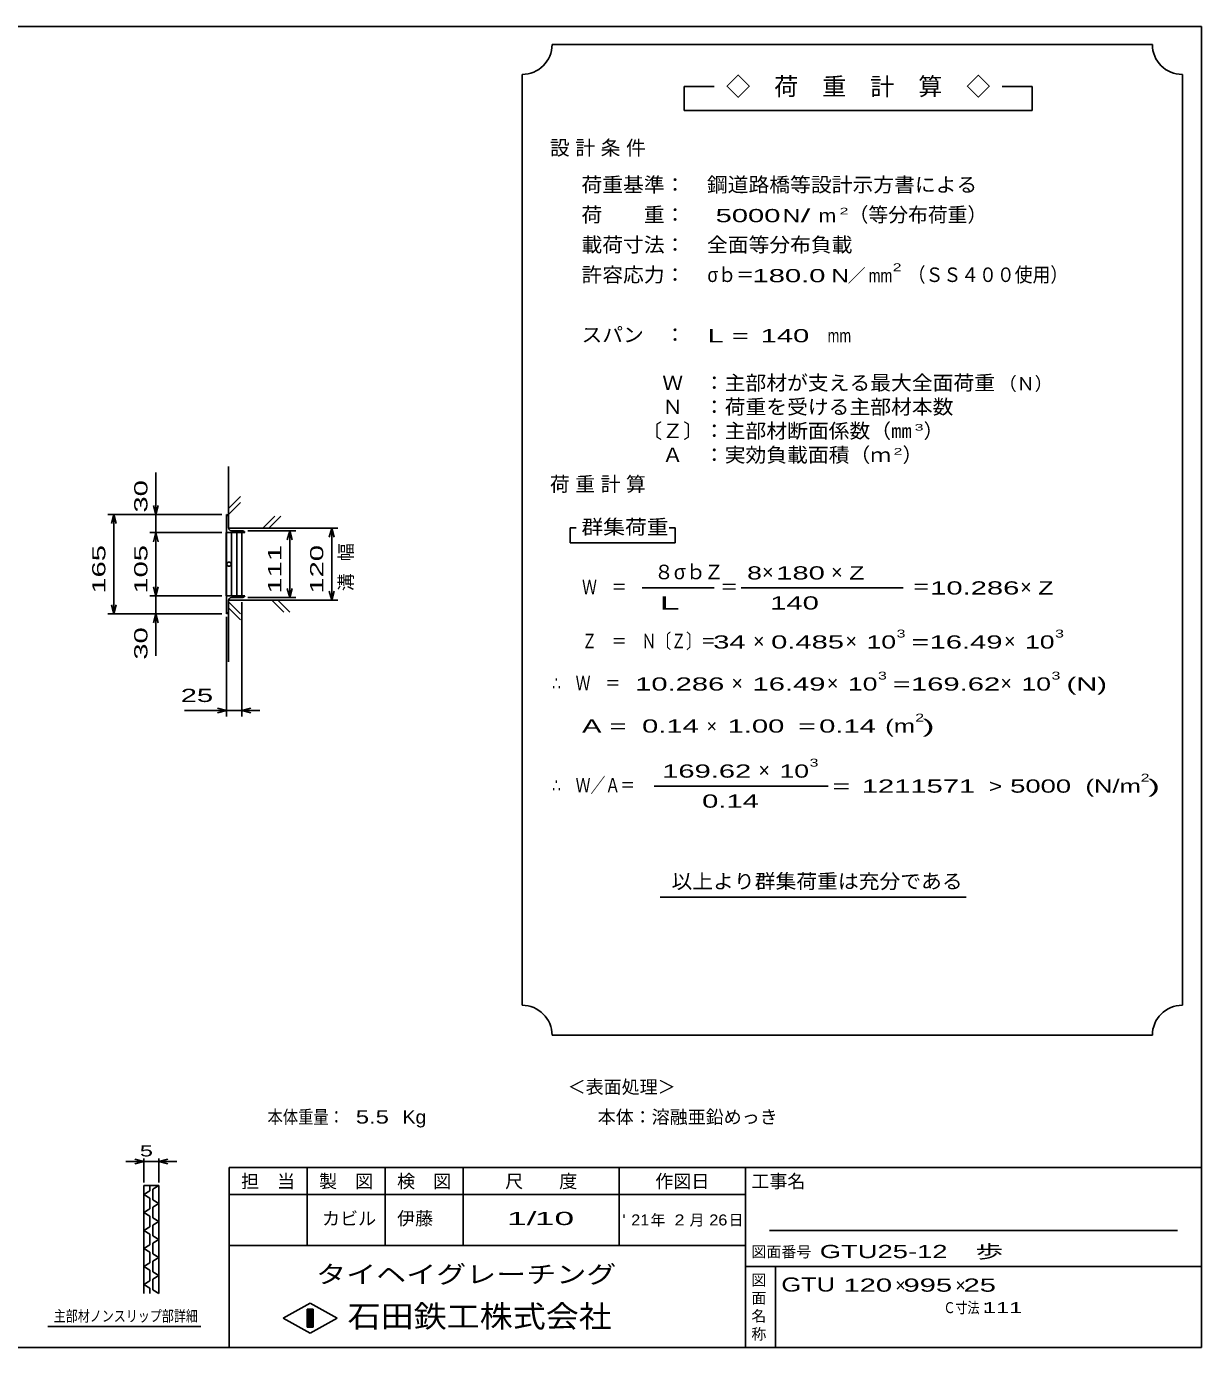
# Model space of a CAD drawing. Units: millimetres, scale not verified. Extents: x -1820 to 1736, y -1282 to 1048.
# Drawn here: x -222 to 1736, y -1152 to 1048 of the extents above; entities that cross this region are included whole.
import ezdxf
from ezdxf.enums import TextEntityAlignment as Align

# ---------------------------------------------------------------- set-up
doc = ezdxf.new("R2010")
doc.units = ezdxf.units.MM
doc.header["$LTSCALE"] = 10
for name, color, linetype, lineweight in [('0_2', 150, 'Continuous', 25), ('16', 3, 'Continuous', 25), ('22', 4, 'Continuous', 25), ('24', 2, 'Continuous', 25), ('32', 4, 'Continuous', 25)]:
    doc.layers.add(name, color=color, linetype=linetype, lineweight=lineweight)
doc.styles.add('ベクトル', font='')
doc.styles.get('ベクトル').set_extended_font_data('ベクトル')

msp = doc.modelspace()

# ---------------------------------------------------------------- linework, layer by layer
at = {"layer": '0_2'}
for p, q in [((-1724, 1048.5), (1736, 1048.5)), ((1736, 1048.5), (1736, -1151.5)), ((1736, -851.5), (116, -851.5)), ((116, -851.5), (116, -1151.5)), ((246, -851.5), (246, -981.5)), ((376, -981.5), (376, -851.5)), ((506, -851.5), (506, -981.5)), ((766, -981.5), (766, -851.5)), ((976, -851.5), (976, -1151.5)), ((976, -896.5), (116, -896.5)), ((1696, -956.5), (1016, -956.5)), ((116, -981.5), (976, -981.5)), ((976, -1016.5), (1736, -1016.5)), ((1026, -1151.5), (1026, -1016.5)), ((206, -1102.5), (251, -1077.5)), ((251, -1077.5), (296, -1102.5)), ((246, -1087.5), (256, -1087.5)), ((246, -1117.5), (246, -1087.5)), ((246, -1087.5), (248, -1087.5)), ((248, -1087.5), (248, -1117.5)), ((250, -1117.5), (250, -1087.5)), ((250, -1087.5), (252, -1087.5)), ((252, -1087.5), (252, -1117.5)), ((254, -1117.5), (254, -1087.5)), ((254, -1087.5), (256, -1087.5)), ((256, -1087.5), (256, -1117.5)), ((256, -1087.5), (256, -1117.5)), ((251, -1127.5), (206, -1102.5)), ((256, -1117.5), (246, -1117.5)), ((248, -1117.5), (250, -1117.5)), ((296, -1102.5), (251, -1127.5)), ((252, -1117.5), (254, -1117.5)), ((1736, -1151.5), (-1724, -1151.5))]:
    msp.add_line(p, q, dxfattribs=at)
at = {"layer": '16'}
for p, q in [((112, 235.5), (112, 205.5)), ((115, 213.5), (115, 232.5)), ((111.3, 100.5), (111.3, 205.5)), ((111.3, 205.5), (112, 205.5)), ((112, 205.5), (142, 205.5)), ((112, 205.5), (112, 100.5)), ((137, 205.5), (112, 205.5)), ((139, 208.5), (120, 208.5)), ((120, 205.5), (120, 100.5)), ((129, 100.5), (129, 205.5)), ((137, 100.5), (137, 205.5)), ((114, 156.4), (112, 153)), ((118, 156.5), (114, 156.4)), ((120, 153), (118, 156.5)), ((112, 153), (114, 149.5)), ((114, 149.5), (118, 149.6)), ((118, 149.6), (120, 153)), ((112, 100.5), (111.3, 100.5)), ((112, 100.5), (142, 100.5)), ((112, 70.5), (112, 100.5)), ((112, 100.5), (137, 100.5)), ((115, 92.5), (115, 73.5)), ((139, 97.5), (120, 97.5))]:
    msp.add_line(p, q, dxfattribs=at)
for centre, radius, start, end in [((112, 232.5), 3, 0, 90), ((120, 213.5), 5, 180, 270), ((139, 205.5), 3, 0, 90), ((120, 92.5), 5, 90, 180), ((139, 100.5), 3, 270, 0), ((112, 73.5), 3, 270, 0)]:
    msp.add_arc(centre, radius, start, end, dxfattribs=at)
at = {"layer": '22'}
for p, q in [((115, 213), (115, 315.5)), ((-6, 235.5), (-6, 305.5)), ((115, 245.5), (135, 265.5)), ((-6, 235.5), (-10, 250.5)), ((-2, 250.5), (-6, 235.5)), ((115, 235.5), (135, 255.5)), ((-86, 235.5), (104, 235.5)), ((-80, 220.5), (-76, 235.5)), ((-72, 220.5), (-76, 235.5)), ((-76, 70.5), (-76, 235.5)), ((104, 235.5), (-16, 235.5)), ((-6, 235.5), (-6, 205.5)), ((172, 213), (192, 233)), ((182, 213), (202, 233)), ((-16, 205.5), (104, 205.5)), ((-10, 190.5), (-6, 205.5)), ((-2, 190.5), (-6, 205.5)), ((-6, 100.5), (-6, 205.5)), ((115, 213), (297, 213)), ((147, 208.5), (227, 208.5)), ((213, 193.5), (217, 208.5)), ((221, 193.5), (217, 208.5)), ((217, 97.5), (217, 208.5)), ((283, 198), (287, 213)), ((291, 198), (287, 213)), ((287, 93), (287, 213)), ((-6, 100.5), (-10, 115.5)), ((-6, 100.5), (-2, 115.5)), ((217, 97.5), (213, 112.5)), ((217, 97.5), (221, 112.5)), ((-16, 100.5), (104, 100.5)), ((-6, 70.5), (-6, 100.5)), ((115, 93), (297, 93)), ((115, -9.5), (115, 93)), ((135, 70.5), (115, 90.5)), ((137, -100.5), (137, 89.5)), ((147, 97.5), (227, 97.5)), ((207, 73), (187, 93)), ((217, 73), (197, 93)), ((287, 93), (283, 108)), ((287, 93), (291, 108)), ((-86, 70.5), (104, 70.5)), ((-76, 70.5), (-80, 85.5)), ((-76, 70.5), (-72, 85.5)), ((-16, 70.5), (104, 70.5)), ((-10, 55.5), (-6, 70.5)), ((-2, 55.5), (-6, 70.5)), ((-6, 0.5), (-6, 70.5)), ((135, 60.5), (115, 80.5)), ((112, -100.5), (112, 65.5)), ((112, -90.5), (97, -86.5)), ((137, -90.5), (152, -86.5)), ((42, -90.5), (112, -90.5)), ((97, -94.5), (112, -90.5)), ((112, -90.5), (137, -90.5)), ((152, -94.5), (137, -90.5)), ((137, -90.5), (167, -90.5))]:
    msp.add_line(p, q, dxfattribs=at)
at = {"layer": '24', "color": 4}
for p, q in [((1654, 1018.5), (654, 1018.5)), ((604, 968.5), (604, -581.5)), ((1704, -581.5), (1704, 968.5)), ((924, 948.5), (874, 948.5)), ((874, 948.5), (874, 908.5)), ((1454, 948.5), (1404, 948.5)), ((1454, 908.5), (1454, 948.5)), ((874, 908.5), (1454, 908.5)), ((694, 213.5), (684, 213.5)), ((684, 213.5), (684, 188.5)), ((859, 213.5), (849, 213.5)), ((859, 188.5), (859, 213.5)), ((684, 188.5), (859, 188.5)), ((804, 113.5), (924, 113.5)), ((969, 113.5), (1239, 113.5)), ((824, -216.5), (1114, -216.5)), ((834, -401.5), (1344, -401.5)), ((654, -631.5), (1654, -631.5))]:
    msp.add_line(p, q, dxfattribs=at)
for centre, start, end in [((604, 1018.5), 270, 0), ((1704, 1018.5), 180, 270), ((604, -631.5), 0, 90), ((1704, -631.5), 90, 180)]:
    msp.add_arc(centre, 50, start, end, dxfattribs=at)
at = {"layer": '32'}
for p, q in [((-26, -841.5), (-56, -841.5)), ((-26, -841.5), (-41, -837.5)), ((-41, -845.5), (-26, -841.5)), ((-26, -876.5), (-26, -836.5)), ((-26, -841.5), (-1, -841.5)), ((-1, -836.5), (-1, -876.5)), ((-1, -841.5), (14, -837.5)), ((14, -845.5), (-1, -841.5)), ((-1, -841.5), (29, -841.5)), ((-26, -881.5), (-1, -881.5)), ((-26, -1061.5), (-26, -881.5)), ((-16, -890.5), (-26, -896.5)), ((-26, -896.5), (-16, -902.5)), ((-16, -881.5), (-16, -890.5)), ((-1, -881.5), (-11, -887.5)), ((-11, -887.5), (-11, -905.5)), ((-1, -881.5), (-1, -1061.5)), ((-16, -920.5), (-26, -926.5)), ((-16, -902.5), (-16, -920.5)), ((-11, -905.5), (-1, -911.5)), ((-1, -911.5), (-11, -917.5)), ((-11, -917.5), (-11, -935.5)), ((-26, -926.5), (-16, -932.5)), ((-16, -932.5), (-16, -950.5)), ((-11, -935.5), (-1, -941.5)), ((-1, -941.5), (-11, -947.5)), ((-16, -950.5), (-26, -956.5)), ((-26, -956.5), (-16, -962.5)), ((-16, -962.5), (-16, -980.5)), ((-11, -947.5), (-11, -965.5)), ((-11, -965.5), (-1, -971.5)), ((-16, -980.5), (-26, -986.5)), ((-26, -986.5), (-16, -992.5)), ((-1, -971.5), (-11, -977.5)), ((-11, -977.5), (-11, -995.5)), ((-16, -1010.5), (-26, -1016.5)), ((-16, -992.5), (-16, -1010.5)), ((-11, -995.5), (-1, -1001.5)), ((-1, -1001.5), (-11, -1007.5)), ((-11, -1007.5), (-11, -1025.5)), ((-26, -1016.5), (-16, -1022.5)), ((-16, -1022.5), (-16, -1040.5)), ((-11, -1025.5), (-1, -1031.5)), ((-1, -1031.5), (-11, -1037.5)), ((-16, -1040.5), (-26, -1046.5)), ((-26, -1046.5), (-16, -1052.5)), ((-16, -1052.5), (-16, -1061.5)), ((-11, -1037.5), (-11, -1055.5)), ((-11, -1055.5), (-1, -1061.5)), ((69, -1116.5), (-186, -1116.5))]:
    msp.add_line(p, q, dxfattribs=at)

# ---------------------------------------------------------------- texts
at = {"layer": '0_2', "style": 'ベクトル'}
for s, height, p in [('担\u3000当', 21.99, (136, -874.5)), ('製\u3000図', 21.99, (266, -874.5)), ('検\u3000図', 21.99, (396, -874.5)), ('尺\u3000\u3000度', 21.99, (576, -874.5)), ('作図日', 21.99, (826, -874.5)), ('工事名', 21.99, (986, -874.5)), ('年', 18.3, (818, -939)), ('月', 18.3, (883, -939)), ('日', 18.3, (948, -939)), ('図面番号', 18.33, (986, -992)), ('図', 18.3, (986, -1039)), ('面', 18.3, (986, -1069)), ('名', 18.3, (986, -1099)), ('称', 18.3, (986, -1129))]:
    msp.add_text(s, height=height, dxfattribs=at).set_placement(p, align=Align.MIDDLE_LEFT)
at = {"layer": '0_2', "color": 222, "style": 'ベクトル'}
for s, height, width, p in [('タイヘイグレーチング', 29.33, 1.25, (261, -1029.5)), ('石田鉄工株式会社', 36.66, 1.1, (313.5, -1099.5))]:
    msp.add_text(s, height=height, dxfattribs=dict(at, width=width)).set_placement(p, align=Align.MIDDLE_LEFT)
at = {"layer": '22', "color": 2, "style": 'ベクトル', "width": 1.65}
for s, p in [(' 30 ', (-31, 225.5)), (' 165 ', (-101, 90.5)), (' 105 ', (-31, 90.5)), (' 111 ', (192, 90.5)), (' 120 ', (262, 90.5)), (' 30 ', (-31, -19.5))]:
    msp.add_text(s, height=21.99, rotation=90, dxfattribs=at).set_placement(p, align=Align.MIDDLE_LEFT)
at = {"layer": '22', "color": 2, "style": 'ベクトル'}
for s, height, width, p in [(' 25 ', 21.99, 1.65, (22, -65.5)), ('本体重量：', 21.99, 0.85, (180, -767.5)), ('  5.5', 21.99, 1.35, (305, -767.5)), ('Kg', 21.99, 1.1, (405, -767.5)), ('1/', 21.99, 2, (579, -936.5)), (' 10 ', 21.99, 2, (609, -936.5)), ("'", 18.3, 1.2, (771, -939)), ('21', 18.33, 1.1, (786, -939)), (' 2', 18.33, 1.2, (850, -939)), ('26', 18.33, 1.1, (916, -939)), ('GTU25-12\u3000歩                 ', 21.99, 1.55, (1100, -991.5)), ('GTU', 23.46, 1.35, (1036, -1046.5)), (' 120 ', 21.99, 1.65, (1126, -1047.5)), (' 995 ', 21.99, 1.65, (1226, -1047.5)), (' 25 ', 21.99, 1.65, (1326, -1047.5)), ('Ｃ寸法：', 18.33, 0.8, (1306, -1085)), (' 111 ', 18.33, 1.6, (1361, -1085))]:
    msp.add_text(s, height=height, dxfattribs=dict(at, width=width)).set_placement(p, align=Align.MIDDLE_LEFT)
for s, height, p in [('＜表面処理＞', 21.99, (680, -717.5)), ('本体：', 21.99, (730, -767.5)), ('溶融亜鉛めっき', 21.99, (820, -767.5)), ('カビル', 21.99, (271, -936.5)), ('伊藤', 21.99, (396, -936.5)), ('×', 22, (1226, -1047.5)), ('×', 22, (1326, -1047.5))]:
    msp.add_text(s, height=height, dxfattribs=at).set_placement(p, align=Align.MIDDLE_LEFT)
at = {"layer": '22', "color": 2, "insert": (312, 108), "char_height": 21.99, "attachment_point": 4, "rotation": 90, "style": 'ベクトル'}
msp.add_mtext('\\T1.67;溝幅', dxfattribs=at)
at = {"layer": '24', "style": 'ベクトル'}
for s, height, p in [('◇\u3000荷\u3000重\u3000計\u3000算\u3000◇', 29.33, (944, 948.5)), ('（等分布荷重）', 24.19, (1148, 735)), ('／', 22, (1146.5, 633.5)), ('（Ｎ）', 21.99, (1398, 453.5)), ('）', 24.2, (1273, 375)), ('）', 24.2, (1238, 335)), ('σｂ', 24.19, (857, 140)), ('８', 24.2, (824, 140)), ('Ｚ', 24.2, (907, 140)), ('×', 24.2, (1004, 140)), ('×', 24.2, (1119, 140)), ('×', 24.2, (1434, 115)), ('×', 24.2, (989, 25)), ('×', 24.2, (1143, 25)), ('×', 24.2, (1407, 25)), ('×', 24.2, (953, -45)), ('×', 24.2, (1112, -45)), ('×', 24.2, (1401, -45)), ('×', 22, (911.5, -116.5)), ('×', 24.2, (998, -190))]:
    msp.add_text(s, height=height, dxfattribs=at).set_placement(p, align=Align.MIDDLE_LEFT)
for s, height, width, p in [('荷重基準：\u3000', 24.19, 1.05, (703, 785)), ('鋼道路橋等設計示方書による', 24.19, 1.05, (912, 785)), ('荷\u3000\u3000重：\u3000', 24.19, 1.05, (703, 735)), (' 5000', 21.99, 1.65, (913, 733.5)), ('N', 22, 1.4, (1038, 733.5)), ('/', 22, 2, (1068, 733.5)), ('m', 22, 1.2, (1098, 733.5)), ('2', 11, 1.8, (1133, 741)), ('載荷寸法：\u3000', 24.19, 1.05, (703, 685)), ('全面等分布負載', 24.19, 1.05, (912, 685)), ('許容応力：\u3000', 24.19, 1.05, (703, 635)), ('σｂ＝', 24.19, 0.9, (913, 635)), ('180.0', 21.99, 1.65, (988, 633.5)), ('N', 22, 1.4, (1119, 633.5)), ('mm', 21.99, 0.8, (1181.5, 633.5)), ('2', 13.2, 1.5, (1221.5, 647.5)), ('（ＳＳ４００使用）', 24.19, 0.9, (1246.5, 635)), ('スパン\u3000：\u3000', 24.19, 1.05, (703, 535)), ('L =', 21.99, 1.65, (913, 533.5)), (' 140 ', 21.99, 1.65, (988, 533.5)), ('mm', 21.99, 0.8, (1113, 533.5)), ('\u3000Ｗ\u3000：主部材が支える最大全面荷重', 24.19, 1.05, (803, 455)), ('\u3000Ｎ\u3000：荷重を受ける主部材本数', 24.19, 1.05, (803, 415)), ('〔Ｚ〕：主部材断面係数（㎜', 24.19, 1.05, (803, 375)), ('3', 11, 1.8, (1258, 381)), ('\u3000Ａ\u3000：実効負載面積（ｍ', 24.19, 1.05, (803, 335)), ('2', 11, 1.8, (1223, 341)), ('群集荷重', 24.19, 1.1, (703, 215)), ('8', 22, 1.5, (979, 138.5)), (' 180 ', 21.99, 1.65, (1014, 138.5)), ('Z', 22, 1.4, (1149, 138.5)), ('Ｗ\u3000＝', 24.19, 0.75, (704, 115)), ('＝', 24.2, 0.9, (934, 115)), ('＝', 24.2, 0.9, (1254, 115)), ('10.286', 21.99, 1.65, (1284, 113.5)), ('Z', 22, 1.4, (1464, 113.5)), (' 140 ', 21.99, 1.65, (1004, 88.5)), ('3', 13.2, 1.5, (1228, 37.5)), ('3', 13.2, 1.5, (1492, 37.5)), ('Ｚ\u3000＝\u3000Ｎ〔Ｚ〕＝', 24.19, 0.75, (704, 25)), (' 34 ', 21.99, 1.65, (909, 23.5)), ('0.485', 21.99, 1.65, (1019, 23.5)), ('10', 21.99, 1.5, (1178, 23.5)), ('=', 22, 1.7, (1253, 23.5)), ('16.49', 21.99, 1.65, (1283, 23.5)), ('10', 21.99, 1.5, (1442, 23.5)), ('∴\u3000Ｗ\u3000＝', 24.19, 0.75, (654, -45)), (' 10.286', 21.99, 1.65, (779, -46.5)), ('16.49', 21.99, 1.65, (988, -46.5)), ('10', 21.99, 1.5, (1147, -46.5)), ('3', 13.2, 1.5, (1197, -32.5)), ('=', 22, 1.7, (1222, -46.5)), ('169.62', 21.99, 1.65, (1252, -46.5)), ('10', 21.99, 1.5, (1436, -46.5)), ('3', 13.2, 1.5, (1486, -32.5)), ('(N)', 21.99, 1.65, (1511, -46.5)), ('A = ', 21.99, 1.65, (704, -116.5)), ('0.14', 21.99, 1.65, (804, -116.5)), ('1.00', 21.99, 1.65, (946.5, -116.5)), ('0.14', 21.99, 1.65, (1099, -116.5)), ('(m', 21.99, 1.45, (1209, -116.5)), ('2', 13.2, 1.5, (1259, -102.5)), (')', 22, 2, (1271.5, -116.5)), ('=', 22, 1.7, (1064, -116.5)), ('3', 13.2, 1.5, (1083, -177.5)), (' 169.62', 21.99, 1.65, (824, -191.5)), ('10', 21.99, 1.5, (1033, -191.5)), ('2', 13.2, 1.5, (1634.5, -202.5)), ('∴\u3000Ｗ／Ａ＝', 24.19, 0.75, (654, -215)), ('=', 22, 1.7, (1121.5, -216.5)), (' 1211571 ', 21.99, 1.65, (1156.5, -216.5)), ('>', 22, 1.3, (1381.5, -216.5)), (' 5000 ', 21.99, 1.55, (1404.5, -216.5)), ('(N/m', 21.99, 1.45, (1542.5, -216.5)), (')', 22, 2, (1647, -216.5)), ('0.14', 21.99, 1.65, (904, -241.5)), ('以上より群集荷重は充分である', 24.19, 1.05, (853, -375))]:
    msp.add_text(s, height=height, dxfattribs=dict(at, width=width)).set_placement(p, align=Align.MIDDLE_LEFT)
at = {"layer": '24', "attachment_point": 4, "style": 'ベクトル'}
for s, insert, char_height in [('\\T1.28;設計条件', (650.5, 845), 24.19), ('\\T1.28;荷重計算', (650.5, 285), 24.19), ('\\T1.5;\\W2;\\~L\\~', (809, 88.5), 21.99)]:
    msp.add_mtext(s, dxfattribs=dict(at, insert=insert, char_height=char_height))
at = {"layer": '32', "color": 2, "style": 'ベクトル'}
for s, width, p in [(' 5 ', 1.6, (-43.5, -824)), ('主部材ノンスリップ部詳細', 0.8, (-176, -1099))]:
    msp.add_text(s, height=18.33, dxfattribs=dict(at, width=width)).set_placement(p, align=Align.MIDDLE_LEFT)

doc.saveas('drawing.dxf')
